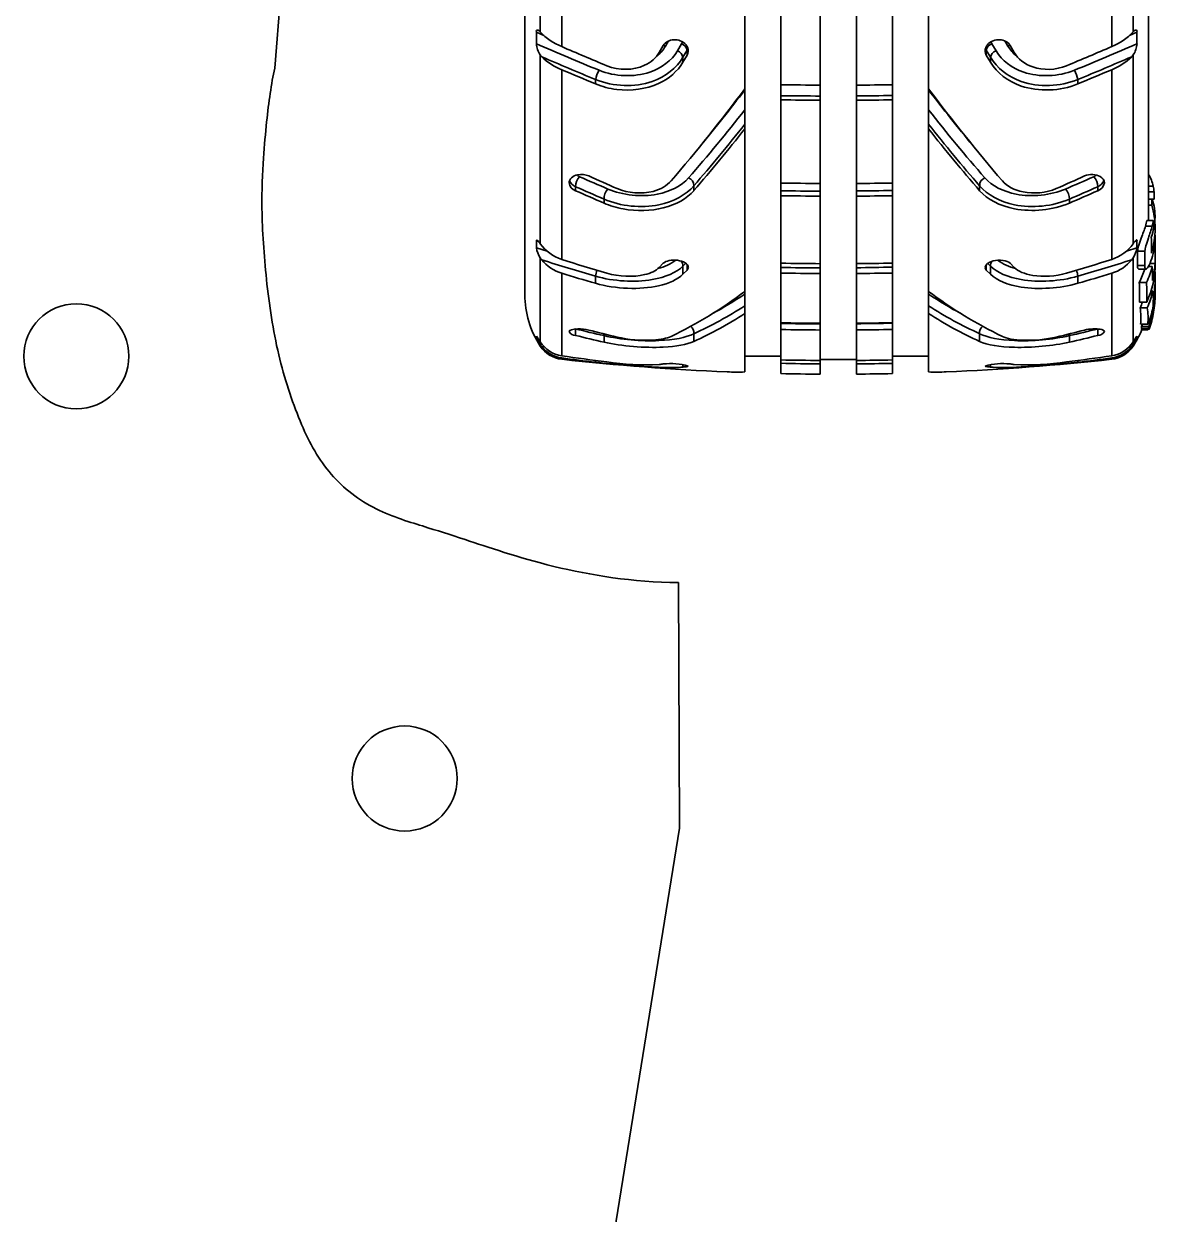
# Model space of a CAD drawing. Header units: millimetres. Extents: x 3171 to 3496, y 686 to 979.
# Drawn here: x 3347.79 to 3382.25, y 849.17 to 885.42 of the extents above; entities that cross this region are included whole.
import ezdxf

# ---------------------------------------------------------------- set-up
doc = ezdxf.new("R2010")
doc.units = ezdxf.units.MM
doc.header["$LTSCALE"] = 0.5
doc.layers.add('粗实线', color=7, linetype='Continuous', lineweight=35)

msp = doc.modelspace()

# ---------------------------------------------------------------- linework, layer by layer
at = {"layer": '粗实线'}
for p, q in [((3358.525, 921.986), (3355.43, 884.072)), ((3363.045, 920.321), (3363.045, 877.171)), ((3382.045, 879.432), (3382.045, 920.321)), ((3363.517, 893.113), (3363.517, 885.173)), ((3381.574, 893.113), (3381.574, 885.174)), ((3364.17, 884.726), (3364.17, 892.764)), ((3380.921, 892.764), (3380.921, 884.726)), ((3369.745, 883.437), (3369.745, 890.695)), ((3375.345, 890.695), (3375.345, 883.437)), ((3370.845, 886.497), (3370.845, 883.563)), ((3372.045, 883.552), (3372.045, 886.489)), ((3373.145, 886.489), (3373.145, 883.552)), ((3374.245, 883.563), (3374.245, 886.497)), ((3363.4, 884.809), (3363.4, 885.162)), ((3363.626, 885.063), (3363.4, 885.162)), ((3381.691, 885.162), (3381.464, 885.063)), ((3381.691, 885.162), (3381.691, 884.809)), ((3367.137, 884.543), (3367.263, 884.759)), ((3367.425, 884.898), (3367.332, 884.74)), ((3367.693, 884.593), (3367.82, 884.806)), ((3367.989, 884.613), (3367.862, 884.399)), ((3367.989, 884.461), (3367.989, 884.613)), ((3377.229, 884.399), (3377.102, 884.613)), ((3377.102, 884.613), (3377.102, 884.461)), ((3377.271, 884.806), (3377.398, 884.593)), ((3377.759, 884.74), (3377.666, 884.898)), ((3377.827, 884.759), (3377.954, 884.543)), ((3363.517, 884.47), (3363.517, 878.722)), ((3367.989, 884.461), (3367.862, 884.247)), ((3367.862, 884.247), (3367.862, 884.399)), ((3377.229, 884.247), (3377.102, 884.461)), ((3377.229, 884.399), (3377.229, 884.247)), ((3381.574, 884.47), (3381.574, 878.722)), ((3364.17, 878.246), (3364.17, 884.02)), ((3380.921, 884.02), (3380.921, 878.246)), ((3365.204, 883.721), (3365.204, 883.588)), ((3370.845, 883.228), (3370.845, 883.563)), ((3372.045, 883.552), (3372.045, 883.22)), ((3373.145, 883.223), (3373.145, 883.552)), ((3374.245, 883.563), (3374.245, 883.236)), ((3379.887, 883.588), (3379.887, 883.721)), ((3369.745, 883.437), (3369.745, 883.401)), ((3369.745, 883.401), (3369.745, 882.797)), ((3370.845, 883.103), (3370.845, 883.228)), ((3370.845, 883.103), (3370.845, 880.57)), ((3372.045, 883.22), (3372.045, 883.092)), ((3373.145, 883.093), (3373.145, 883.223)), ((3374.245, 883.236), (3374.245, 883.103)), ((3374.245, 880.57), (3374.245, 883.103)), ((3375.345, 883.437), (3375.345, 883.401)), ((3375.345, 883.401), (3375.345, 882.797)), ((3369.745, 882.797), (3369.745, 882.363)), ((3372.045, 880.557), (3372.045, 883.092)), ((3373.145, 883.093), (3373.145, 880.558)), ((3375.345, 882.797), (3375.345, 882.363)), ((3369.745, 882.363), (3369.745, 882.217)), ((3369.745, 877.27), (3369.745, 882.217)), ((3375.345, 882.363), (3375.345, 882.217)), ((3375.345, 882.217), (3375.345, 877.27)), ((3370.845, 880.334), (3370.845, 880.57)), ((3374.245, 880.57), (3374.245, 880.343)), ((3364.594, 880.458), (3364.594, 880.335)), ((3368.192, 880.337), (3368.192, 880.484)), ((3370.845, 880.185), (3370.845, 880.334)), ((3372.045, 880.557), (3372.045, 880.324)), ((3372.045, 880.324), (3372.045, 880.171)), ((3373.145, 880.327), (3373.145, 880.558)), ((3373.145, 880.172), (3373.145, 880.327)), ((3374.245, 880.343), (3374.245, 880.185)), ((3376.899, 880.484), (3376.899, 880.337)), ((3380.497, 880.335), (3380.497, 880.458)), ((3382.045, 880.476), (3382.182, 880.476)), ((3382.215, 880.303), (3382.045, 880.303)), ((3382.215, 880.303), (3382.212, 880.08)), ((3365.46, 880.079), (3365.46, 879.957)), ((3370.845, 880.185), (3370.845, 878.13)), ((3372.045, 878.115), (3372.045, 880.171)), ((3373.145, 880.172), (3373.145, 878.116)), ((3374.245, 878.13), (3374.245, 880.185)), ((3379.631, 879.957), (3379.631, 880.079)), ((3382.212, 880.08), (3382.045, 880.08)), ((3382.142, 879.893), (3382.045, 879.893)), ((3382.156, 879.259), (3381.95, 879.259)), ((3382.197, 879.432), (3381.994, 879.432)), ((3363.4, 878.598), (3363.4, 878.813)), ((3363.467, 878.79), (3363.4, 878.813)), ((3381.691, 878.813), (3381.624, 878.79)), ((3381.691, 878.813), (3381.691, 878.598)), ((3363.4, 878.598), (3363.723, 878.495)), ((3381.368, 878.495), (3381.691, 878.598)), ((3381.934, 878.499), (3381.709, 878.499)), ((3382.241, 878.477), (3382.194, 878.477)), ((3363.517, 878.295), (3363.517, 875.733)), ((3367.137, 877.998), (3367.263, 878.127)), ((3367.948, 878.126), (3367.862, 878.04)), ((3367.862, 877.795), (3367.862, 878.04)), ((3367.989, 877.921), (3367.989, 878.089)), ((3370.845, 877.998), (3370.845, 878.13)), ((3372.045, 878.115), (3372.045, 877.987)), ((3373.145, 877.991), (3373.145, 878.116)), ((3374.245, 878.13), (3374.245, 878.008)), ((3377.102, 878.089), (3377.102, 877.921)), ((3377.229, 878.04), (3377.143, 878.126)), ((3377.229, 878.04), (3377.229, 877.795)), ((3377.827, 878.127), (3377.954, 877.998)), ((3381.574, 878.295), (3381.574, 875.734)), ((3381.932, 878.061), (3381.707, 878.061)), ((3382.157, 878.03), (3382.042, 878.03)), ((3382.242, 878.121), (3382.088, 878.121)), ((3364.17, 875.311), (3364.17, 877.823)), ((3365.204, 877.731), (3365.204, 877.516)), ((3367.989, 877.921), (3367.862, 877.795)), ((3370.845, 877.83), (3370.845, 877.998)), ((3370.845, 877.83), (3370.845, 876.316)), ((3372.045, 877.987), (3372.045, 877.815)), ((3372.045, 876.3), (3372.045, 877.815)), ((3373.145, 877.816), (3373.145, 877.991)), ((3373.145, 877.816), (3373.145, 876.3)), ((3374.245, 878.008), (3374.245, 877.83)), ((3374.245, 876.316), (3374.245, 877.83)), ((3377.229, 877.795), (3377.102, 877.921)), ((3379.887, 877.516), (3379.887, 877.731)), ((3380.921, 877.823), (3380.921, 875.311)), ((3381.966, 877.951), (3381.742, 877.951)), ((3381.981, 877.544), (3381.761, 877.544)), ((3369.745, 877.27), (3369.745, 877.185)), ((3369.745, 877.185), (3369.745, 876.833)), ((3375.345, 877.27), (3375.345, 877.185)), ((3375.345, 877.185), (3375.345, 876.833)), ((3381.986, 876.944), (3381.766, 876.944)), ((3382.17, 877.277), (3382.116, 877.277)), ((3369.745, 876.833), (3369.745, 876.597)), ((3369.745, 874.816), (3369.745, 876.597)), ((3375.345, 876.833), (3375.345, 876.597)), ((3375.345, 876.597), (3375.345, 874.816)), ((3382.005, 876.772), (3381.786, 876.772)), ((3382.194, 876.635), (3382.186, 876.635)), ((3382.198, 876.635), (3382.194, 876.635)), ((3370.845, 876.294), (3370.845, 876.316)), ((3370.845, 876.111), (3370.845, 876.294)), ((3372.045, 876.3), (3372.045, 876.281)), ((3372.045, 876.281), (3372.045, 876.094)), ((3373.145, 876.285), (3373.145, 876.3)), ((3373.145, 876.095), (3373.145, 876.285)), ((3374.245, 876.316), (3374.245, 876.304)), ((3374.245, 876.304), (3374.245, 876.111)), ((3382.02, 876.269), (3381.803, 876.269)), ((3381.833, 876.205), (3381.858, 876.269)), ((3363.4, 875.91), (3363.4, 875.911)), ((3363.4, 875.87), (3363.4, 875.91)), ((3363.402, 875.91), (3363.4, 875.91)), ((3363.4, 875.87), (3363.433, 875.865)), ((3364.594, 876.128), (3364.594, 875.93)), ((3365.46, 875.922), (3365.46, 875.724)), ((3368.192, 875.744), (3368.192, 875.982)), ((3370.845, 876.111), (3370.845, 875.183)), ((3372.045, 875.166), (3372.045, 876.094)), ((3373.145, 876.095), (3373.145, 875.167)), ((3374.245, 875.183), (3374.245, 876.111)), ((3376.899, 875.982), (3376.899, 875.744)), ((3379.631, 875.724), (3379.631, 875.922)), ((3380.497, 875.93), (3380.497, 876.128)), ((3381.658, 875.865), (3381.691, 875.87)), ((3381.691, 875.91), (3381.688, 875.91)), ((3381.69, 875.911), (3381.691, 875.91)), ((3381.691, 875.91), (3381.691, 875.87)), ((3381.826, 876.143), (3382.041, 876.143)), ((3382.048, 876.205), (3381.833, 876.205)), ((3382.024, 876.099), (3381.836, 876.099)), ((3381.837, 876.121), (3381.846, 876.143)), ((3381.837, 876.121), (3382.052, 876.121)), ((3382.033, 876.121), (3382.024, 876.099)), ((3382.052, 876.121), (3382.059, 876.121)), ((3363.517, 875.657), (3363.517, 875.603)), ((3363.639, 875.581), (3363.562, 875.593)), ((3381.529, 875.593), (3381.451, 875.581)), ((3381.574, 875.657), (3381.574, 875.603)), ((3364.17, 875.204), (3364.17, 875.243)), ((3365.204, 875.164), (3365.204, 875.114)), ((3370.845, 875.079), (3370.845, 875.183)), ((3372.045, 875.166), (3372.045, 875.062)), ((3373.145, 875.063), (3373.145, 875.167)), ((3374.245, 875.183), (3374.245, 875.079)), ((3379.887, 875.114), (3379.887, 875.164)), ((3380.921, 875.243), (3380.921, 875.204)), ((3367.862, 874.965), (3367.862, 875.039)), ((3367.989, 874.981), (3367.989, 875.014)), ((3370.845, 875.079), (3370.845, 874.767)), ((3372.045, 874.75), (3372.045, 875.062)), ((3373.145, 875.063), (3373.145, 874.75)), ((3374.245, 874.767), (3374.245, 875.079)), ((3377.102, 875.014), (3377.102, 874.981)), ((3377.229, 875.039), (3377.229, 874.965)), ((3367.723, 868.405), (3367.762, 860.919)), ((3367.762, 860.919), (3359.37, 809.121))]:
    msp.add_line(p, q, dxfattribs=at)
for centre in [(3349.388, 875.294), (3359.388, 862.435)]:
    msp.add_circle(centre, 1.6, dxfattribs=at)
for centre, radius, start, end in [((3363.441, 885.184), 0.047, 77.4327, 207.4967), ((3363.358, 885.059), 0.194, 38.1747, 61.4008), ((3364.887, 886.473), 1.889, 223.4803, 247.6631), ((3380.204, 886.472), 1.889, 292.3333, 316.5233), ((3381.732, 885.059), 0.195, 118.6177, 141.8157), ((3381.649, 885.184), 0.047, 332.5201, 102.5545), ((3364.086, 884.856), 0.688, 183.8863, 214.1454), ((3408.592, 989.34), 113.882, 246.61971, 247.66132), ((3409.903, 990.521), 115.257, 246.62207, 247.36331), ((3366.412, 885.295), 1.075, 307.7969, 328.8562), ((3367.22, 884.474), 0.288, 67.2771, 81.4321), ((3367.626, 884.364), 0.238, 8.2852, 73.6218), ((3367.707, 884.873), 0.131, 329.0848, 2.3629), ((3367.752, 884.576), 0.239, 8.9648, 73.5968), ((3367.733, 884.758), 0.294, 330.5655, 343.5937), ((3367.76, 884.598), 0.266, 329.2343, 359.8672), ((3377.331, 884.598), 0.266, 180.1364, 210.764), ((3377.358, 884.758), 0.294, 196.4043, 209.4345), ((3377.339, 884.576), 0.239, 106.4032, 171.0352), ((3377.465, 884.364), 0.238, 106.3782, 171.7148), ((3377.384, 884.873), 0.131, 177.6372, 210.9152), ((3377.87, 884.474), 0.288, 98.587, 112.7218), ((3378.679, 885.295), 1.075, 211.1443, 232.2179), ((3335.188, 990.521), 115.257, 292.63669, 293.37793), ((3336.499, 989.34), 113.882, 292.33868, 293.38029), ((3381.005, 884.856), 0.688, 325.8568, 356.1116), ((3363.837, 884.685), 0.386, 213.9673, 224.562), ((3364.904, 885.818), 1.942, 226.2663, 247.77), ((3408.67, 988.968), 113.869, 246.66274, 247.55963), ((3336.421, 988.968), 113.869, 292.44037, 293.33726), ((3380.186, 885.819), 1.943, 292.2366, 313.7271), ((3381.254, 884.685), 0.386, 315.438, 326.0327), ((3408.661, 989.057), 114.071, 247.0437, 247.60676), ((3365.953, 883.609), 0.757, 148.4602, 171.4595), ((3379.138, 883.609), 0.757, 8.5405, 31.5398), ((3336.43, 989.057), 114.071, 292.39324, 292.9563), ((3372.545, 1003.023), 119.472, 269.18475, 269.76026), ((3372.546, 1003.021), 119.47, 270.28769, 270.81525), ((3327.388, 915.072), 52.867, 319.3515, 323.246), ((3326.957, 916.086), 53.844, 320.3276, 322.6247), ((3372.286, 1002.39), 119.17, 269.30735, 269.88431), ((3372.545, 1002.563), 119.472, 269.18475, 269.76026), ((3372.286, 1002.367), 119.147, 270.41312, 270.94213), ((3372.546, 1002.561), 119.47, 270.28769, 270.81525), ((3417.703, 915.072), 52.867, 216.754, 220.6485), ((3418.134, 916.086), 53.844, 217.3753, 219.6724), ((3331.821, 912.433), 48.13, 318.792, 321.9947), ((3413.27, 912.433), 48.13, 218.0053, 221.208), ((3332.185, 911.841), 47.747, 318.9486, 321.8744), ((3331.603, 912.154), 48.487, 318.991, 321.8733), ((3412.906, 911.841), 47.747, 218.1256, 221.0514), ((3413.435, 912.11), 48.419, 218.1246, 221.011), ((3364.685, 880.614), 0.293, 186.602, 251.8526), ((3364.73, 880.776), 0.346, 201.3484, 246.8392), ((3365.052, 880.453), 0.459, 137.4925, 179.3708), ((3364.789, 880.942), 0.194, 219.1891, 247.4386), ((3399.73, 960.056), 86.68, 246.17375, 246.79641), ((3401.814, 962.549), 89.672, 245.75708, 246.36251), ((3367.956, 880.501), 0.236, 356.0234, 71.6803), ((3372.545, 980.81), 100.254, 269.02843, 269.71429), ((3372.546, 980.808), 100.253, 270.34286, 270.97157), ((3377.135, 880.501), 0.236, 108.3197, 183.9766), ((3343.277, 962.549), 89.672, 293.63749, 294.24292), ((3345.361, 960.056), 86.68, 293.20359, 293.82625), ((3380.302, 880.942), 0.194, 292.5611, 320.8137), ((3380.038, 880.453), 0.459, 0.6292, 42.5075), ((3380.361, 880.776), 0.346, 293.1617, 338.6418), ((3380.406, 880.614), 0.293, 288.143, 353.4033), ((3381.096, 880.269), 1.105, 10.8281, 30.7958), ((3399.822, 959.844), 86.851, 246.07032, 246.69387), ((3400.021, 960.254), 87.419, 246.09295, 246.71235), ((3365.896, 880.088), 0.437, 136.7972, 181.1604), ((3372.286, 980.321), 99.998, 269.17453, 269.86213), ((3372.286, 980.308), 99.984, 270.49235, 271.12277), ((3379.195, 880.088), 0.437, 358.8396, 43.2028), ((3345.269, 959.844), 86.851, 293.30613, 293.92968), ((3345.07, 960.254), 87.419, 293.28765, 293.90705), ((3379.751, 879.914), 2.495, 8.9771, 13.0199), ((3372.545, 980.424), 100.254, 269.02843, 269.71429), ((3372.546, 980.423), 100.253, 270.34286, 270.97157), ((3397.054, 880.064), 14.913, 179.9364, 180.6547), ((3379.77, 879.187), 2.475, 0.0066, 16.5896), ((3380.268, 879.49), 1.977, 0.116, 17.3801), ((3379.699, 879.924), 2.347, 343.5264, 347.8791), ((3379.738, 879.682), 2.509, 342.2171, 349.127), ((3379.746, 879.191), 2.499, 342.4081, 359.9119), ((3379.74, 879.923), 2.506, 344.621, 348.6804), ((3359.871, 878.93), 22.332, 0.7135, 1.2858), ((3363.415, 878.82), 0.0172, 83.1206, 205.6345), ((3363.223, 878.572), 0.329, 28.7466, 53.8105), ((3381.868, 878.572), 0.329, 126.1879, 151.255), ((3381.676, 878.82), 0.0172, 334.3892, 96.8615), ((3367.131, 878.607), 14.999, 359.3457, 1.1793), ((3379.78, 878.976), 2.465, 345.188, 0.0437), ((3378.418, 878.659), 3.828, 0.004, 2.6653), ((3364.176, 878.724), 0.786, 189.2171, 213.0442), ((3364.552, 879.455), 1.268, 215.3017, 252.4582), ((3380.539, 879.455), 1.268, 287.537, 324.7031), ((3380.915, 878.724), 0.786, 326.9586, 350.7801), ((3372.925, 878.321), 8.786, 358.3045, 1.1631), ((3372.362, 878.321), 9.573, 358.444, 1.0674), ((3378.451, 878.659), 3.795, 357.2452, 0.0052), ((3338.483, 878.209), 43.758, 359.8845, 0.3502), ((3364.035, 878.607), 0.605, 211.0034, 218.4993), ((3364.536, 879.025), 1.257, 219.2307, 253.0686), ((3382.64, 938.079), 62.816, 252.31934, 253.88474), ((3383.568, 938.841), 63.625, 252.24869, 253.54185), ((3366.784, 879.346), 1.416, 282.9317, 307.516), ((3367.647, 878.048), 0.214, 357.8826, 42.7626), ((3372.545, 966.797), 88.684, 268.90164, 269.67699), ((3372.545, 966.797), 88.683, 270.38762, 271.09836), ((3377.443, 878.048), 0.214, 137.239, 182.1175), ((3378.307, 879.346), 1.416, 232.4829, 257.0701), ((3361.523, 938.841), 63.625, 286.45815, 287.75131), ((3362.451, 938.079), 62.816, 286.11526, 287.68066), ((3380.555, 879.026), 1.258, 286.9409, 320.7599), ((3381.056, 878.607), 0.605, 321.5007, 328.9966), ((3381.797, 878.03), 0.0954, 160.9215, 235.6626), ((3382.026, 878.03), 0.0988, 161.3534, 232.5322), ((3379.463, 878.731), 2.784, 334.7574, 345.4168), ((3379.499, 878.107), 2.746, 334.9271, 359.9831), ((3372.477, 877.685), 9.686, 359.4827, 2.0444), ((3379.507, 878.264), 2.738, 345.9131, 357.0099), ((3382.563, 937.924), 62.853, 252.98402, 253.96756), ((3365.742, 877.707), 0.539, 157.6556, 177.4478), ((3367.91, 878.006), 0.117, 312.6742, 358.083), ((3372.286, 966.442), 88.456, 269.0668, 269.84412), ((3372.545, 966.497), 88.684, 268.90164, 269.67699), ((3372.286, 966.435), 88.448, 270.55662, 271.26928), ((3372.545, 966.497), 88.683, 270.38762, 271.09836), ((3377.181, 878.006), 0.116, 181.8193, 227.3867), ((3379.349, 877.707), 0.539, 2.5522, 22.3444), ((3362.528, 937.924), 62.853, 286.03244, 287.01598), ((3379.434, 878.735), 2.614, 332.8898, 342.542), ((3379.293, 877.684), 2.952, 348.0691, 359.9962), ((3379.291, 877.686), 2.954, 359.9662, 4.1611), ((3379.319, 877.576), 2.926, 348.1614, 0.0479), ((3379.276, 877.274), 2.97, 0.0456, 2.9858), ((3365.891, 877.171), 2.845, 180, 213.45), ((3361.95, 887.513), 12.872, 295.5385, 307.2747), ((3362.753, 887.681), 12.612, 298.4695, 303.6693), ((3383.141, 887.513), 12.872, 232.7253, 244.4615), ((3382.338, 887.681), 12.612, 236.3307, 241.5305), ((3379.274, 877.943), 2.771, 335.0024, 338.863), ((3379.278, 877.944), 2.968, 336.7368, 347.0046), ((3379.243, 877.23), 3.002, 338.7628, 0.0354), ((3379.227, 877.279), 3.018, 339.1555, 359.9495), ((3378.742, 876.981), 3.441, 1.5491, 4.9282), ((3378.388, 876.964), 3.795, 357.1282, 0.1874), ((3379.196, 877.175), 3.049, 349.7993, 359.9949), ((3363.541, 886.317), 11.333, 294.2264, 303.1905), ((3363.443, 886.234), 11.515, 294.3578, 303.1859), ((3381.55, 886.317), 11.333, 236.8095, 245.7736), ((3381.64, 886.22), 11.498, 236.8079, 245.6484), ((3379.968, 876.461), 1.844, 354.024, 9.7177), ((3380.032, 876.461), 1.997, 354.4841, 8.9677), ((3379.287, 877.403), 2.959, 337.4557, 347.7139), ((3379.193, 877.191), 3.052, 339.4707, 349.502), ((3379.197, 877.172), 3.049, 339.7286, 349.8236), ((3372.545, 958.033), 81.735, 268.80822, 269.64951), ((3372.286, 957.804), 81.523, 268.98743, 269.83086), ((3372.545, 958.032), 81.734, 270.42059, 271.19178), ((3372.286, 957.8), 81.52, 270.60397, 271.37722), ((3361.93, 874.827), 1.827, 30.0633, 36.4184), ((3364.605, 876.391), 1.313, 203.3845, 214.0332), ((3364.6, 876.172), 0.242, 211.7034, 268.5376), ((3375.401, 919.645), 44.839, 256.0525, 257.19), ((3375.441, 919.739), 45.132, 256.0938, 257.2237), ((3376.601, 920.913), 46.298, 255.4811, 256.5855), ((3365.77, 875.959), 0.313, 176.8214, 186.6882), ((3367.968, 876.019), 0.226, 350.6976, 54.389), ((3372.545, 957.827), 81.735, 268.80822, 269.64951), ((3372.545, 957.827), 81.734, 270.42059, 271.19178), ((3377.122, 876.019), 0.226, 125.611, 189.3024), ((3368.49, 920.913), 46.298, 283.4145, 284.5189), ((3369.689, 919.645), 44.839, 282.81, 283.9475), ((3379.321, 875.959), 0.313, 353.3118, 3.1786), ((3369.65, 919.739), 45.132, 282.7763, 283.9062), ((3380.491, 876.172), 0.242, 271.4573, 328.3024), ((3379.2, 877.171), 2.845, 326.5006, 338.2278), ((3380.486, 876.392), 1.313, 325.9692, 336.6132), ((3383.158, 874.828), 1.824, 143.5758, 149.9415), ((3381.026, 876.265), 0.809, 351.2662, 355.7358), ((3381.177, 876.265), 0.873, 351.9205, 356.0574), ((3364.317, 876.254), 0.955, 213.0228, 261.1006), ((3364.232, 876.116), 0.851, 212.7135, 217.9647), ((3364.268, 876.099), 0.9, 213.45, 263.7396), ((3364.297, 876.166), 0.932, 217.9407, 262.1322), ((3380.774, 876.254), 0.955, 278.8936, 326.9829), ((3380.823, 876.099), 0.9, 276.2663, 326.5499), ((3380.793, 876.167), 0.933, 277.8795, 322.0476), ((3380.858, 876.116), 0.851, 322.0353, 327.2865), ((3371.298, 922.027), 47.257, 261.3239, 263.0037), ((3370.466, 921.69), 46.872, 262.2798, 263.554), ((3372.545, 951.559), 76.813, 263.73981, 267.51204), ((3370.245, 951.559), 76.262, 269.62435, 270.45078), ((3372.545, 953.157), 77.992, 268.75101, 269.63267), ((3372.545, 951.559), 76.362, 269.62484, 270.45019), ((3372.545, 953.157), 77.992, 270.44079, 271.24899), ((3374.845, 951.559), 76.262, 269.54922, 270.37565), ((3372.545, 951.559), 76.813, 272.48797, 276.26019), ((3373.793, 922.027), 47.257, 276.9963, 278.6761), ((3374.625, 921.69), 46.872, 276.446, 277.7202), ((3366.78, 883.86), 8.825, 261.9367, 272.3171), ((3366.479, 879.993), 4.995, 277.5665, 279.0363), ((3367.481, 873.12), 1.952, 73.8051, 96.4095), ((3367.311, 879.875), 4.941, 276.4001, 277.8818), ((3367.993, 875.026), 0.045, 264.0368, 316.7335), ((3372.545, 953.053), 77.992, 268.75101, 269.63267), ((3372.546, 951.595), 76.847, 268.73197, 269.62678), ((3372.545, 953.052), 77.992, 270.44079, 271.24899), ((3372.545, 951.555), 76.807, 270.44759, 271.26826), ((3377.609, 873.12), 1.952, 83.5895, 106.1958), ((3377.098, 875.025), 0.0446, 223.006, 276.1765), ((3377.78, 879.875), 4.941, 262.1182, 263.5999), ((3378.612, 879.993), 4.995, 260.9637, 262.4335), ((3378.311, 883.859), 8.825, 267.6827, 278.0635)]:
    msp.add_arc(centre, radius, start, end, dxfattribs=at)
for points, knots in [([(3367.263, 884.759), (3367.293, 884.81), (3367.429, 884.937), (3367.834, 884.959), (3368.026, 884.723), (3368.026, 884.597)], [0, 0, 0, 0, 0.1689121, 0.4885021, 0.8606141, 0.8606141, 0.8606141, 0.8606141]), ([(3377.065, 884.597), (3377.065, 884.724), (3377.26, 884.961), (3377.665, 884.936), (3377.799, 884.808), (3377.827, 884.759)], [0.1393798, 0.1393798, 0.1393798, 0.1393798, 0.5130227, 0.8364744, 1, 1, 1, 1]), ([(3365.307, 884.005), (3365.793, 883.806), (3366.825, 883.773), (3367.521, 884.304), (3367.693, 884.593)], [0, 0, 0, 0, 0.564239, 1, 1, 1, 1]), ([(3377.398, 884.593), (3377.57, 884.304), (3378.266, 883.773), (3379.298, 883.806), (3379.783, 884.005)], [0, 0, 0, 0, 0.435761, 1, 1, 1, 1]), ([(3367.862, 884.399), (3367.67, 884.072), (3366.896, 883.467), (3365.744, 883.499), (3365.204, 883.721)], [0, 0, 0, 0, 0.436089, 1, 1, 1, 1]), ([(3367.862, 884.247), (3367.701, 883.975), (3367.135, 883.487), (3366.061, 883.333), (3365.405, 883.505), (3365.204, 883.588)], [0, 0, 0, 0, 0.36437, 0.788622, 1, 1, 1, 1]), ([(3365.542, 884.143), (3365.906, 883.991), (3366.611, 884.003), (3367.041, 884.38), (3367.137, 884.543)], [0, 0, 0, 0, 0.638227, 1, 1, 1, 1]), ([(3379.887, 883.721), (3379.347, 883.499), (3378.195, 883.467), (3377.421, 884.072), (3377.229, 884.399)], [0, 0, 0, 0, 0.563911, 1, 1, 1, 1]), ([(3379.887, 883.588), (3379.346, 883.365), (3378.194, 883.329), (3377.421, 883.924), (3377.229, 884.247)], [0, 0, 0, 0, 0.563647, 1, 1, 1, 1]), ([(3377.954, 884.543), (3378.069, 884.348), (3378.533, 883.986), (3379.224, 884.007), (3379.549, 884.143)], [0, 0, 0, 0, 0.435308, 1, 1, 1, 1]), ([(3355.43, 884.072), (3355.325, 883.594), (3355.202, 882.71), (3355.078, 881.295), (3355.007, 879.786), (3355.153, 877.582), (3355.484, 875.349), (3356.164, 873.283), (3356.964, 871.747), (3358.328, 870.618), (3360.064, 870.083), (3361.682, 869.584), (3364.943, 868.416), (3367.723, 868.405)], [0, 0, 0, 0, 0.1064329, 0.1684921, 0.241311, 0.3240044, 0.4115213, 0.4951098, 0.5743922, 0.6503871, 0.721535, 0.7962453, 0.9980947, 0.9980947, 0.9980947, 0.9980947]), ([(3364.394, 880.58), (3364.394, 880.691), (3364.576, 880.863), (3364.894, 880.83), (3364.994, 880.785)], [0.3334805, 0.3334805, 0.3334805, 0.3334805, 0.7320661, 1, 1, 1, 1]), ([(3365.578, 880.387), (3366.028, 880.194), (3366.601, 880.139), (3367.481, 880.309), (3367.823, 880.489), (3368.03, 880.725)], [0, 0, 0, 0, 0.54154, 0.54154, 1, 1, 1, 1]), ([(3365.86, 880.4), (3366.186, 880.257), (3366.902, 880.211), (3367.376, 880.491), (3367.499, 880.634)], [0, 0, 0, 0, 0.594087, 1, 1, 1, 1]), ([(3377.06, 880.725), (3377.268, 880.489), (3377.61, 880.309), (3378.49, 880.139), (3379.063, 880.194), (3379.513, 880.387)], [0, 0, 0, 0, 0.45846, 0.45846, 1, 1, 1, 1]), ([(3377.592, 880.634), (3377.729, 880.474), (3378.226, 880.204), (3378.929, 880.268), (3379.231, 880.4)], [0, 0, 0, 0, 0.455779, 1, 1, 1, 1]), ([(3380.097, 880.785), (3380.246, 880.852), (3380.583, 880.831), (3380.697, 880.654), (3380.697, 880.58)], [0, 0, 0, 0, 0.3993477, 0.6672147, 0.6672147, 0.6672147, 0.6672147]), ([(3368.192, 880.484), (3367.961, 880.211), (3367.579, 880.002), (3366.598, 879.799), (3365.961, 879.86), (3365.46, 880.079)], [0, 0, 0, 0, 0.457318, 0.457318, 1, 1, 1, 1]), ([(3368.192, 880.337), (3367.984, 880.099), (3367.349, 879.733), (3366.236, 879.7), (3365.639, 879.88), (3365.46, 879.957)], [0, 0, 0, 0, 0.412334, 0.804058, 1, 1, 1, 1]), ([(3379.631, 880.079), (3379.13, 879.86), (3378.493, 879.799), (3377.512, 880.002), (3377.13, 880.211), (3376.899, 880.484)], [0, 0, 0, 0, 0.542682, 0.542682, 1, 1, 1, 1]), ([(3379.631, 879.957), (3379.13, 879.741), (3377.956, 879.635), (3377.13, 880.073), (3376.899, 880.337)], [0, 0, 0, 0, 0.541056, 1, 1, 1, 1]), ([(3381.709, 878.499), (3381.714, 878.542), (3381.733, 878.651), (3381.838, 878.94), (3381.915, 879.141), (3381.95, 879.259)], [0, 0, 0, 0, 0.249433, 0.550057, 1, 1, 1, 1]), ([(3382.156, 879.259), (3382.124, 879.142), (3382.053, 878.942), (3381.956, 878.651), (3381.938, 878.542), (3381.934, 878.499)], [0, 0, 0, 0, 0.446381, 0.746144, 1, 1, 1, 1]), ([(3367.862, 878.04), (3367.67, 877.846), (3366.897, 877.512), (3365.744, 877.576), (3365.204, 877.731)], [0, 0, 0, 0, 0.436089, 1, 1, 1, 1]), ([(3367.263, 878.127), (3367.337, 878.202), (3367.623, 878.26), (3367.957, 878.146), (3368.026, 878.05), (3368.026, 878.003)], [0, 0, 0, 0, 0.4188223, 0.6315798, 0.8607683, 0.8607683, 0.8607683, 0.8607683]), ([(3377.065, 878.003), (3377.065, 878.08), (3377.305, 878.27), (3377.742, 878.215), (3377.827, 878.127)], [0.1393798, 0.1393798, 0.1393798, 0.1393798, 0.5130227, 1, 1, 1, 1]), ([(3379.887, 877.731), (3379.347, 877.576), (3378.194, 877.512), (3377.421, 877.846), (3377.229, 878.04)], [0, 0, 0, 0, 0.563911, 1, 1, 1, 1]), ([(3367.862, 877.795), (3367.701, 877.636), (3367.438, 877.513), (3366.561, 877.313), (3365.808, 877.342), (3365.204, 877.516)], [0, 0, 0, 0, 0.36437, 0.36437, 1, 1, 1, 1]), ([(3365.542, 877.823), (3365.906, 877.716), (3366.612, 877.691), (3367.041, 877.902), (3367.137, 877.998)], [0, 0, 0, 0, 0.638227, 1, 1, 1, 1]), ([(3379.887, 877.516), (3379.346, 877.36), (3378.193, 877.288), (3377.421, 877.606), (3377.229, 877.795)], [0, 0, 0, 0, 0.563647, 1, 1, 1, 1]), ([(3377.954, 877.998), (3378.069, 877.884), (3378.532, 877.685), (3379.224, 877.727), (3379.549, 877.823)], [0, 0, 0, 0, 0.435308, 1, 1, 1, 1]), ([(3364.394, 876.045), (3364.394, 876.091), (3364.576, 876.154), (3364.894, 876.12), (3364.994, 876.094)], [0.3334806, 0.3334806, 0.3334806, 0.3334806, 0.7320661, 1, 1, 1, 1]), ([(3368.192, 875.982), (3367.961, 875.866), (3367.13, 875.701), (3365.961, 875.803), (3365.46, 875.922)], [0, 0, 0, 0, 0.457318, 1, 1, 1, 1]), ([(3365.86, 875.878), (3366.186, 875.8), (3366.904, 875.743), (3367.376, 875.841), (3367.499, 875.898)], [0, 0, 0, 0, 0.594087, 1, 1, 1, 1]), ([(3379.631, 875.922), (3379.13, 875.803), (3377.961, 875.701), (3377.13, 875.866), (3376.899, 875.982)], [0, 0, 0, 0, 0.542682, 1, 1, 1, 1]), ([(3377.592, 875.898), (3377.729, 875.834), (3378.225, 875.742), (3378.929, 875.806), (3379.231, 875.878)], [0, 0, 0, 0, 0.455779, 1, 1, 1, 1]), ([(3380.097, 876.094), (3380.246, 876.132), (3380.583, 876.144), (3380.697, 876.076), (3380.697, 876.045)], [0, 0, 0, 0, 0.3993477, 0.6672148, 0.6672148, 0.6672148, 0.6672148]), ([(3368.192, 875.744), (3367.984, 875.652), (3367.657, 875.591), (3366.706, 875.544), (3365.999, 875.602), (3365.46, 875.724)], [0, 0, 0, 0, 0.412334, 0.412334, 1, 1, 1, 1]), ([(3379.631, 875.724), (3379.13, 875.611), (3378.491, 875.553), (3377.51, 875.579), (3377.13, 875.641), (3376.899, 875.744)], [0, 0, 0, 0, 0.541056, 0.541056, 1, 1, 1, 1]), ([(3367.862, 874.965), (3367.701, 874.947), (3367.438, 874.947), (3366.561, 874.984), (3365.808, 875.046), (3365.204, 875.114)], [0, 0, 0, 0, 0.36437, 0.36437, 1, 1, 1, 1]), ([(3379.887, 875.114), (3379.346, 875.053), (3378.193, 874.954), (3377.421, 874.944), (3377.229, 874.965)], [0, 0, 0, 0, 0.563647, 1, 1, 1, 1])]:
    msp.add_open_spline(points, degree=3, knots=knots, dxfattribs=at)
for points in [[(3381.965, 877.951), (3382.011, 877.951), (3382.108, 878.138), (3382.163, 878.345)], [(3381.766, 876.944), (3381.776, 877.144), (3381.775, 877.344), (3381.761, 877.544)], [(3381.981, 877.544), (3381.994, 877.344), (3381.996, 877.144), (3381.986, 876.944)], [(3369.211, 874.819), (3369.388, 874.811), (3369.566, 874.81), (3369.745, 874.816)], [(3375.345, 874.816), (3375.524, 874.81), (3375.703, 874.811), (3375.88, 874.819)]]:
    msp.add_open_spline(points, degree=3, dxfattribs=at)

doc.saveas('drawing.dxf')
